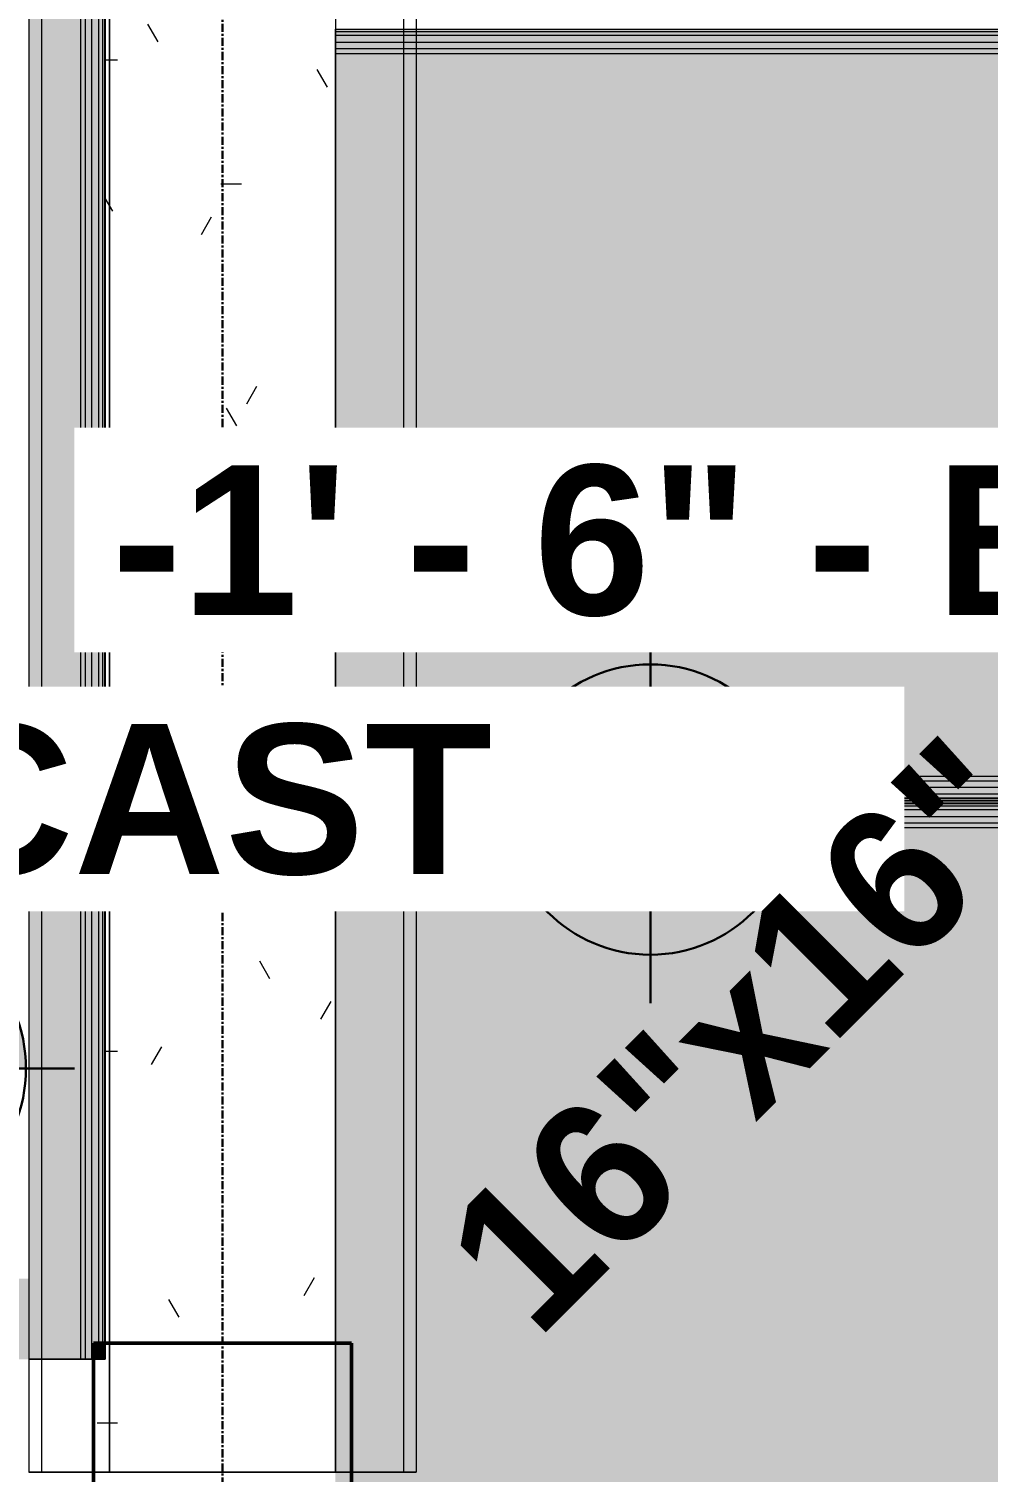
# Model space of a CAD drawing. Header units: inches. Extents: x -15746 to 650, y -81 to 12338.
# Drawn here: x -2185.3 to -2125.9, y 11847.2 to 11936.7 of the extents above; entities that cross this region are included whole.
import ezdxf

# ---------------------------------------------------------------- set-up
doc = ezdxf.new("R2010")
doc.units = ezdxf.units.IN
doc.header["$MEASUREMENT"] = 0
doc.linetypes.add('Grid Line 1_2_', pattern=[0.875, 0.5, -0.125, 0.125, -0.125])
for name, color, linetype, lineweight in [('G-ANNO-DIMS', 111, 'Continuous', 9), ('S-BEAM', 12, 'Continuous', 9), ('S-COLS', 52, 'Continuous', 9), ('S-COLS-IDEN', 171, 'Continuous', 30), ('S-GRID', 1, 'Continuous', 9)]:
    doc.layers.add(name, color=color, linetype=linetype, lineweight=lineweight)
doc.styles.add('Arial_B', font='arialbd.ttf', dxfattribs={"height": 9.285714})
doc.styles.add('Century Gothic_B', font='', dxfattribs={"height": 9})
doc.styles.get('Century Gothic_B').set_extended_font_data('Century Gothic', bold=True)
pattern_1 = [(0, (0, 0), (30.72, 7.68), [1.267, -21.773, 1.267, -21.773, -122.88]), (0, (0, 0), (30.72, 7.68), [-46.08, 1.267, -44.813, 1.267, -21.773, -53.76]), (0, (0, 0), (30.72, 7.68), [-115.2, 1.267, -14.093, 1.267, -37.133]), (120, (11.52, 3.84), (-22.011075, 22.7643004), [1.267, -21.773, 1.267, -21.773, -122.88]), (120, (11.52, 3.84), (-22.011075, 22.7643004), [-46.08, 1.267, -44.813, 1.267, -21.773, -53.76]), (120, (11.52, 3.84), (-22.011075, 22.7643004), [-115.2, 1.267, -14.093, 1.267, -37.133]), (240, (15.36, 19.2), (-8.708925, -30.4443004), [1.267, -21.773, 1.267, -21.773, -122.88]), (240, (15.36, 19.2), (-8.708925, -30.4443004), [-46.08, 1.267, -44.813, 1.267, -21.773, -53.76]), (240, (15.36, 19.2), (-8.708925, -30.4443004), [-115.2, 1.267, -14.093, 1.267, -37.133])]

# ---------------------------------------------------------------- blocks, each defined once
blk = doc.blocks.new('034100 - Precast Structural Concrete - Column - Corbels - 16_x16_-1702070-FRAMING PLAN - 1ST FLOOR')
at = {"layer": 'S-COLS'}
for p, q in [((-8.906, 8.984), (-8.984, 8.984)), ((-8.984, 8.984), (-8.984, -7.016)), ((6.937, 8.984), (-8.906, 8.984)), ((7.016, 8.984), (6.937, 8.984)), ((7.016, -7.016), (7.016, 8.984)), ((-8.984, -7.016), (-8.906, -7.016)), ((-8.906, -7.016), (6.937, -7.016)), ((6.937, -7.016), (7.016, -7.016))]:
    blk.add_line(p, q, dxfattribs=at)
at = {"layer": 'S-COLS', "lineweight": 50}
for p, q in [((-8.984, -7.016), (-8.984, 8.984)), ((-8.984, 8.984), (-8.906, 8.984)), ((-8.906, 8.984), (6.937, 8.984)), ((6.937, 8.984), (7.016, 8.984)), ((7.016, 8.984), (7.016, -7.016)), ((-8.906, -7.016), (-8.984, -7.016)), ((6.937, -7.016), (-8.906, -7.016)), ((7.016, -7.016), (6.937, -7.016))]:
    blk.add_line(p, q, dxfattribs=at)
blk = doc.blocks.new('034100 - Precast Structural Concrete - Solid Plank - 8_-V185-FRAMING PLAN - 1ST FLOOR')
at = {"layer": 'S-BEAM', "transparency": 33554483}
for points in [[(4.213, 23.524), (5, 23.524), (5, 23.9), (0, 23.9), (0, 23.524)], [(60.875, 23.9), (60.875, 23.941), (5, 23.9)], [(0, 22.701), (5, 22.701), (5, 23.094), (0, 23.094)], [(4.213, -23.094), (5, -23.094), (5, -22.701), (0, -22.701), (0, -23.094)], [(5, -23.9), (5, -23.524), (0, -23.524), (0, -23.9), (4.213, -23.9)], [(5, -23.941), (5, -23.9), (4.213, -23.941)]]:
    blk.add_hatch(color=256, dxfattribs=at).paths.add_polyline_path(points, flags=0)
h = blk.add_hatch(color=256, dxfattribs=at)
h.paths.add_polyline_path([(0, -23.524), (5, -23.524), (5, -23.094), (0, -23.094)], flags=0)
h.paths.add_polyline_path([(4.213, -22.701), (5, -22.701), (5, 22.701), (0, 22.701), (0, -22.701)], flags=0)
h.paths.add_polyline_path([(5, 23.094), (5, 23.524), (0, 23.524), (0, 23.094), (4.213, 23.094)], flags=0)
h = blk.add_hatch(color=256, dxfattribs=at)
h.paths.add_polyline_path([(5, 23.524), (60.875, 23.524), (60.875, 23.9), (5, 23.9)], flags=0)
h.paths.add_polyline_path([(213, 23.524), (213, 23.9), (69.5, 23.9), (69.5, 23.524), (120.354, 23.524)], flags=0)
h = blk.add_hatch(color=256, dxfattribs=at)
h.paths.add_polyline_path([(69.5, -23.524), (213, -23.524), (213, -23.094), (69.5, -23.094)], flags=0)
h.paths.add_polyline_path([(5, -23.524), (60.875, -23.524), (60.875, -23.094), (5, -23.094)], flags=0)
h.paths.add_polyline_path([(213, -22.701), (213, 22.701), (69.5, 22.701), (69.5, -22.701), (120.354, -22.701)], flags=0)
h.paths.add_polyline_path([(5, -22.701), (60.875, -22.701), (60.875, 22.701), (5, 22.701), (5, -18.371)], flags=0)
h.paths.add_polyline_path([(120.354, 23.094), (213, 23.094), (213, 23.524), (69.5, 23.524), (69.5, 23.094)], flags=0)
h.paths.add_polyline_path([(5, 23.094), (60.875, 23.094), (60.875, 23.524), (5, 23.524)], flags=0)
h = blk.add_hatch(color=256, dxfattribs=at)
h.paths.add_polyline_path([(69.5, 22.701), (213, 22.701), (213, 23.094), (69.5, 23.094)], flags=0)
h.paths.add_polyline_path([(60.875, 22.701), (60.875, 23.094), (5, 23.094), (5, 22.701)], flags=0)
h = blk.add_hatch(color=256, dxfattribs=at)
h.paths.add_polyline_path([(5, -23.094), (60.875, -23.094), (60.875, -22.701), (5, -22.701)], flags=0)
h.paths.add_polyline_path([(213, -23.094), (213, -22.701), (69.5, -22.701), (69.5, -23.094), (120.354, -23.094)], flags=0)
h = blk.add_hatch(color=256, dxfattribs=at)
h.paths.add_polyline_path([(69.5, -23.9), (213, -23.9), (213, -23.524), (69.5, -23.524)], flags=0)
h.paths.add_polyline_path([(60.875, -23.9), (60.875, -23.524), (5, -23.524), (5, -23.9)], flags=0)
at = {"layer": 'S-BEAM'}
for p, q in [((0, 23.941), (0, 23.9)), ((0, 23.764), (0, 23.9)), ((0, 23.9), (0, 23.524)), ((0, 23.9), (5, 23.9)), ((0, 23.524), (0, 23.764)), ((0, 23.764), (5, 23.764)), ((0, 23.764), (5, 23.764)), ((0, 22.701), (0, 23.524)), ((0, 23.524), (0, -23.524)), ((0, 23.524), (5, 23.524)), ((5, 23.9), (213, 23.9)), ((5, 23.764), (213, 23.764)), ((5, 23.764), (213, 23.764)), ((5, 23.524), (213, 23.524)), ((0, 22.701), (0, 23.094)), ((0, 23.094), (0, 22.701)), ((0, 23.094), (5, 23.094)), ((0, 23.094), (5, 23.094)), ((0, 22.402), (0, 22.701)), ((0, 22.701), (5, 22.701)), ((0, -22.402), (0, 22.402)), ((0, 22.402), (5, 22.402)), ((5, 23.094), (213, 23.094)), ((5, 23.094), (213, 23.094)), ((5, 22.701), (213, 22.701)), ((5, 22.402), (213, 22.402)), ((0, -22.701), (0, -22.402)), ((0, -22.402), (5, -22.402)), ((0, -23.524), (0, -22.701)), ((0, -22.701), (0, -23.094)), ((0, -23.094), (0, -22.701)), ((0, -22.701), (5, -22.701)), ((0, -23.094), (5, -23.094)), ((0, -23.094), (5, -23.094)), ((5, -22.402), (213, -22.402)), ((5, -22.701), (213, -22.701)), ((5, -23.094), (213, -23.094)), ((5, -23.094), (213, -23.094)), ((0, -23.524), (0, -23.9)), ((0, -23.764), (0, -23.524)), ((5, -23.524), (0, -23.524)), ((0, -23.9), (0, -23.764)), ((5, -23.764), (0, -23.764)), ((0, -23.764), (5, -23.764)), ((0, -23.9), (0, -23.941)), ((0, -23.9), (5, -23.9)), ((0, -23.941), (5, -23.941)), ((213, -23.524), (5, -23.524)), ((213, -23.764), (5, -23.764)), ((5, -23.764), (213, -23.764)), ((5, -23.9), (213, -23.9)), ((5, -23.941), (213, -23.941))]:
    blk.add_line(p, q, dxfattribs=at)
blk = doc.blocks.new('034100 - Precast Structural Concrete - Solid Plank - 8_-V186-FRAMING PLAN - 1ST FLOOR')
at = {"layer": 'S-BEAM', "transparency": 33554483}
for points in [[(0, 23.524), (5, 23.524), (5, 23.9), (0, 23.9)], [(60.875, 23.9), (60.875, 23.941), (5, 23.9)], [(0, 22.701), (5, 22.701), (5, 23.094), (0, 23.094)]]:
    blk.add_hatch(color=256, dxfattribs=at).paths.add_polyline_path(points, flags=0)
h = blk.add_hatch(color=256, dxfattribs=at)
h.paths.add_polyline_path([(5, -23.524), (5, -23.094), (1, -23.094), (1, -23.524), (4.213, -23.524)], flags=0)
h.paths.add_polyline_path([(5, -22.701), (5, -17.575), (1, -17.575), (1, -22.701), (4.213, -22.701)], flags=0)
h.paths.add_polyline_path([(1, -17.545), (5, -17.545), (5, 22.701), (0, 22.701), (0, -9.559), (1, -9.559)], flags=0)
h.paths.add_polyline_path([(5, 23.094), (5, 23.524), (0, 23.524), (0, 23.094), (4.213, 23.094)], flags=0)
h = blk.add_hatch(color=256, dxfattribs=at)
h.paths.add_polyline_path([(69.5, 23.524), (213, 23.524), (213, 23.9), (69.5, 23.9)], flags=0)
h.paths.add_polyline_path([(60.875, 23.524), (60.875, 23.9), (5, 23.9), (5, 23.524)], flags=0)
h = blk.add_hatch(color=256, dxfattribs=at)
h.paths.add_polyline_path([(5, -23.524), (60.875, -23.524), (60.875, -23.094), (5, -23.094)], flags=0)
h.paths.add_polyline_path([(69.5, -23.524), (213, -23.524), (213, -23.094), (69.5, -23.094)], flags=0)
h.paths.add_polyline_path([(69.5, -22.701), (213, -22.701), (213, 22.701), (69.5, 22.701), (69.5, -17.575)], flags=0)
h.paths.add_polyline_path([(60.875, -22.701), (60.875, 22.701), (5, 22.701), (5, -17.545), (5, -17.575), (5, -22.701)], flags=0)
h.paths.add_polyline_path([(5, 23.094), (60.875, 23.094), (60.875, 23.524), (5, 23.524)], flags=0)
h.paths.add_polyline_path([(120.354, 23.094), (213, 23.094), (213, 23.524), (69.5, 23.524), (69.5, 23.094)], flags=0)
h = blk.add_hatch(color=256, dxfattribs=at)
h.paths.add_polyline_path([(120.354, 22.701), (213, 22.701), (213, 23.094), (69.5, 23.094), (69.5, 22.701)], flags=0)
h.paths.add_polyline_path([(60.875, 22.701), (60.875, 23.094), (5, 23.094), (5, 22.701)], flags=0)
h = blk.add_hatch(color=256, dxfattribs=at)
h.paths.add_polyline_path([(0.921, -23.524), (1, -23.524), (1, -23.094), (0, -23.094), (0, -23.524)], flags=0)
h.paths.add_polyline_path([(0.935, -22.701), (1, -22.701), (0.961, -17.575), (0, -17.575), (0, -22.701), (0.921, -22.701)], flags=0)
h.paths.add_polyline_path([(0.921, -17.545), (1, -17.545), (1, -9.559), (0, -9.559), (0, -17.545)], flags=0)
at = {"layer": 'S-BEAM'}
for p, q in [((0, 23.941), (0, 23.9)), ((0, 23.941), (5, 23.941)), ((0, 23.764), (0, 23.9)), ((0, 23.9), (0, 23.524)), ((0, 23.9), (5, 23.9)), ((0, 23.524), (0, 23.764)), ((0, 23.764), (5, 23.764)), ((0, 23.764), (5, 23.764)), ((0, 22.701), (0, 23.524)), ((0, 23.524), (0, -9.559)), ((0, 23.524), (5, 23.524)), ((5, 23.941), (213, 23.941)), ((5, 23.9), (213, 23.9)), ((5, 23.764), (213, 23.764)), ((5, 23.764), (213, 23.764)), ((5, 23.524), (213, 23.524)), ((0, 22.701), (0, 23.094)), ((0, 23.094), (0, 22.701)), ((0, 23.094), (5, 23.094)), ((0, 23.094), (5, 23.094)), ((0, 22.402), (0, 22.701)), ((0, 22.701), (5, 22.701)), ((0, -9.559), (0, 22.402)), ((0, 22.402), (5, 22.402)), ((5, 23.094), (213, 23.094)), ((5, 23.094), (213, 23.094)), ((5, 22.701), (213, 22.701)), ((5, 22.402), (213, 22.402)), ((0, -17.545), (0, -9.559)), ((0, -9.559), (0, -17.545))]:
    blk.add_line(p, q, dxfattribs=at)
blk = doc.blocks.new('034100 - Precast Structural Concrete - Solid Plank - 12_-1881987-FRAMING PLAN - 1ST FLOOR')
at = {"layer": 'S-BEAM', "transparency": 33554483}
for points in [[(226, 23.9), (4, 23.9), (4, 23.524), (226, 23.524)], [(227, 23.524), (227, 23.9), (226, 23.9), (226, 23.524), (226.243, 23.524)], [(227, 23.205), (227, 23.524), (226, 23.491), (226, 23.205)], [(227, 23.094), (4, 23.094), (4, 22.701), (227, 22.701)]]:
    blk.add_hatch(color=256, dxfattribs=at).paths.add_polyline_path(points, flags=0)
h = blk.add_hatch(color=256, dxfattribs=at)
h.paths.add_polyline_path([(227, 23.094), (227, 23.205), (226, 23.205), (226, 23.524), (4, 23.491), (4, 23.094), (226, 23.094)], flags=0)
h.paths.add_polyline_path([(227, 10.441), (227, 19.184), (222.787, 19.184), (222.787, 10.441)], flags=0)
h.paths.add_polyline_path([(227, 22.701), (4, 22.701), (4, 19.992), (227, 19.992)], flags=0)
h = blk.add_hatch(color=256, dxfattribs=at)
h.paths.add_polyline_path([(227, 19.992), (4, 19.992), (4, 19.205), (227, 19.205)], flags=0)
h.paths.add_polyline_path([(222.787, 19.184), (222, 19.184), (222, 10.441), (222.787, 10.441)], flags=0)
at = {"layer": 'S-BEAM'}
for p, q in [((4, 23.941), (226, 23.941)), ((4, 23.9), (226, 23.9)), ((4, 23.764), (226, 23.764)), ((4, 23.764), (226, 23.764)), ((4, 23.524), (226, 23.524)), ((226, 23.941), (227, 23.941)), ((226, 23.9), (227, 23.9)), ((226, 23.764), (227, 23.764)), ((226, 23.764), (227, 23.764)), ((226, 23.524), (227, 23.524)), ((227, 23.9), (227, 23.941)), ((227, 23.524), (227, 23.9)), ((227, 23.9), (227, 23.764)), ((227, 23.764), (227, 23.524)), ((227, 23.21), (227, 23.524)), ((227, 23.491), (227, 23.21)), ((4, 23.094), (227, 23.094)), ((4, 23.094), (227, 23.094)), ((4, 22.701), (227, 22.701)), ((4, 22.402), (227, 22.402)), ((227, 23.21), (227, 22.701)), ((227, 19.205), (227, 23.21)), ((227, 22.701), (227, 23.094)), ((227, 23.094), (227, 22.701)), ((227, 22.701), (227, 22.402)), ((227, 22.402), (227, 19.992)), ((227, 19.992), (227, 19.205))]:
    blk.add_line(p, q, dxfattribs=at)
blk = doc.blocks.new('Spot Elevations - Spot Elevation - Target Filled-1738873-FRAMING PLAN - 1ST FLOOR')
at = {"layer": 'G-ANNO-DIMS'}
h = blk.add_hatch(color=256, dxfattribs=at)
edge = h.paths.add_edge_path(flags=0)
edge.add_line((0, 0), (-0.09375, 0))
edge.add_arc((0, 0), 0.09375, 90, 180, ccw=False)
edge.add_line((0, 0.09375), (0, 0))
h = blk.add_hatch(color=256, dxfattribs=at)
edge = h.paths.add_edge_path(flags=0)
edge.add_line((0, 0), (0.09375, 0))
edge.add_arc((0, 0), 0.09375, 270, 360, ccw=False)
edge.add_line((0, -0.09375), (0, 0))
at = {"layer": 'G-ANNO-DIMS', "lineweight": 30}
for p, q in [((0, 0.12438), (0, -0.125)), ((0, 0), (0, 0.09375)), ((0.125, 0), (-0.125, 0)), ((-0.09375, 0), (0, 0)), ((0, 0), (0, -0.09375)), ((0.09375, 0), (0, 0))]:
    blk.add_line(p, q, dxfattribs=at)
blk.add_circle((0, 0), 0.09375, dxfattribs=at)
for start, end in [(90, 180), (270, 360)]:
    blk.add_arc((0, 0), 0.09375, start, end, dxfattribs=at)

msp = doc.modelspace()

# ---------------------------------------------------------------- hatches: boundary and pattern name
at = {"layer": 'S-BEAM'}
h = msp.add_hatch(dxfattribs=at)
h.set_pattern_fill('FP_3', color=256, style=0, pattern_type=2)
h.set_pattern_definition(pattern_1)
h.paths.add_polyline_path([(-2184.53634, 11847.20318), (-2181.32374, 11847.20318), (-2181.32374, 11854.1894), (-2184.53634, 11854.1894)], flags=0)
h.paths.add_polyline_path([(-2180.58752, 11855.1894), (-2166.32374, 11855.1894), (-2166.32374, 11888.6894), (-2162.11114, 11888.6894), (-2162.11114, 11888.80751), (-2166.32374, 11888.84884), (-2166.32374, 11936.6894), (-2162.11114, 11936.6894), (-2162.11114, 11936.80751), (-2166.32374, 11936.84884), (-2166.32374, 11984.6894), (-2162.11114, 11984.6894), (-2162.11114, 11984.80751), (-2166.32374, 11984.84884), (-2166.32374, 12032.6894), (-2162.11114, 12032.6894), (-2162.11114, 12032.80751), (-2166.32374, 12032.84884), (-2166.32374, 12077.1894), (-2180.58752, 12077.1894), (-2180.58752, 11858.97631)], flags=0)
h = msp.add_hatch(dxfattribs=at)
h.set_pattern_fill('FP_17', color=256, style=0, pattern_type=2)
h.set_pattern_definition([(0, (-1139.556, 0), (21.722, 7.68), [0.896, -15.396, 0.896, -15.396, -86.889]), (0, (-1139.556, 0), (21.722, 7.68), [-32.583, 0.896, -31.687, 0.896, -15.396, -38.014]), (0, (-1139.556, 0), (21.722, 7.68), [-81.459, 0.896, -9.965, 0.896, -26.257]), (112.208, (-1131.41, 3.84), (-15.564615, 22.7637026), [1.185, -20.367, 1.185, -20.367, -114.944]), (112.208, (-1131.41, 3.84), (-15.564615, 22.7637026), [-43.104, 1.185, -41.919, 1.185, -20.367, -50.288]), (112.208, (-1131.41, 3.84), (-15.564615, 22.7637026), [-107.76, 1.185, -13.183, 1.185, -34.735]), (247.792, (-1128.694, 19.2), (-6.15808, -30.444899), [1.185, -20.367, 1.185, -20.367, -114.944]), (247.792, (-1128.694, 19.2), (-6.15808, -30.444899), [-43.104, 1.185, -41.919, 1.185, -20.367, -50.288]), (247.792, (-1128.694, 19.2), (-6.15808, -30.444899), [-107.76, 1.185, -13.183, 1.185, -34.735])])
h.paths.add_polyline_path([(-2162.11114, 11888.6894), (-2161.32374, 11888.6894), (-2161.32374, 11888.80751), (-2162.11114, 11888.80751)], flags=0)
h.paths.add_polyline_path([(-2162.11114, 11936.6894), (-2161.32374, 11936.6894), (-2161.32374, 11936.80751), (-2162.11114, 11936.80751)], flags=0)
h.paths.add_polyline_path([(-2162.11114, 11984.6894), (-2161.32374, 11984.6894), (-2161.32374, 11984.80751), (-2162.11114, 11984.80751)], flags=0)
h.paths.add_polyline_path([(-2162.11114, 12032.6894), (-2161.32374, 12032.6894), (-2161.32374, 12032.80751), (-2162.11114, 12032.80751)], flags=0)
h = msp.add_hatch(dxfattribs=at)
h.set_pattern_fill('FP_3', color=256, style=0, pattern_type=2)
h.set_pattern_definition(pattern_1)
h.paths.add_polyline_path([(-2181.32374, 11847.20318), (-2166.32374, 11847.20318), (-2166.32374, 11855.1894), (-2180.58752, 11855.1894), (-2180.62885, 11854.1894), (-2181.32374, 11854.1894)], flags=0)
h = msp.add_hatch(dxfattribs=at)
h.set_pattern_fill('FP_16', color=256, style=0, pattern_type=2)
h.set_pattern_definition([(0, (-1033.768, 0), (21.722, 7.68), [0.896, -15.396, 0.896, -15.396, -86.889]), (0, (-1033.768, 0), (21.722, 7.68), [-32.583, 0.896, -31.687, 0.896, -15.396, -38.014]), (0, (-1033.768, 0), (21.722, 7.68), [-81.459, 0.896, -9.965, 0.896, -26.257]), (112.208, (-1025.622, 3.84), (-15.564615, 22.7637026), [1.185, -20.367, 1.185, -20.367, -114.944]), (112.208, (-1025.622, 3.84), (-15.564615, 22.7637026), [-43.104, 1.185, -41.919, 1.185, -20.367, -50.288]), (112.208, (-1025.622, 3.84), (-15.564615, 22.7637026), [-107.76, 1.185, -13.183, 1.185, -34.735]), (247.792, (-1022.907, 19.2), (-6.15808, -30.444899), [1.185, -20.367, 1.185, -20.367, -114.944]), (247.792, (-1022.907, 19.2), (-6.15808, -30.444899), [-43.104, 1.185, -41.919, 1.185, -20.367, -50.288]), (247.792, (-1022.907, 19.2), (-6.15808, -30.444899), [-107.76, 1.185, -13.183, 1.185, -34.735])])
h.paths.add_polyline_path([(-2184.53634, 11847.20318), (-2184.53634, 11854.1894), (-2185.32374, 11854.1894), (-2185.32374, 11847.20318)], flags=0)

# ---------------------------------------------------------------- linework, layer by layer
for p, q in [((-2185.32374, 12077.1894), (-2185.32374, 11847.20318)), ((-2185.32374, 12077.1894), (-2185.32374, 11847.20318)), ((-2184.53634, 12077.1894), (-2184.53634, 11847.20318)), ((-2180.32374, 11855.1894), (-2180.32374, 12077.1894)), ((-2180.32374, 12077.1894), (-2180.32374, 11855.1894)), ((-2166.32374, 12077.1894), (-2166.32374, 11855.1894)), ((-2162.11114, 12077.1894), (-2162.11114, 11847.20318)), ((-2161.32374, 12077.1894), (-2161.32374, 11847.20318)), ((-2161.32374, 12077.1894), (-2161.32374, 11847.20318)), ((-2166.32374, 11936.64806), (-2166.32374, 11936.27271)), ((-2166.32374, 11936.27271), (-2166.32374, 11935.84294)), ((-2166.32374, 11935.84294), (-2166.32374, 11935.44924)), ((-2166.32374, 11935.44924), (-2166.32374, 11890.04766)), ((-2166.32374, 11890.04766), (-2166.32374, 11889.65396)), ((-2166.32374, 11889.65396), (-2166.32374, 11889.2242)), ((-2166.32374, 11889.2242), (-2166.32374, 11888.84884)), ((-2166.32374, 11888.80751), (-2166.32374, 11888.6894)), ((-2166.32374, 11888.64806), (-2166.32374, 11888.27271)), ((-2166.32374, 11888.27271), (-2166.32374, 11887.84294)), ((-2166.32374, 11887.84294), (-2166.32374, 11887.44924)), ((-2166.32374, 11887.44924), (-2166.32374, 11855.1894)), ((-2180.32374, 11847.20318), (-2180.32374, 11855.1894)), ((-2180.32374, 11855.1894), (-2180.32374, 11847.20318)), ((-2166.32374, 11855.1894), (-2166.32374, 11847.20318)), ((-2166.32374, 11855.1894), (-2166.32374, 11847.20318)), ((-2181.32374, 11847.20318), (-2185.32374, 11847.20318)), ((-2185.32374, 11847.20318), (-2184.53634, 11847.20318)), ((-2184.53634, 11847.20318), (-2181.32374, 11847.20318)), ((-2180.32374, 11847.20318), (-2181.245, 11847.20318)), ((-2181.245, 11847.20318), (-2165.40248, 11847.20318)), ((-2166.32374, 11847.20318), (-2180.32374, 11847.20318)), ((-2165.40248, 11847.20318), (-2166.32374, 11847.20318)), ((-2165.32374, 11847.20318), (-2162.11114, 11847.20318)), ((-2161.32374, 11847.20318), (-2165.32374, 11847.20318)), ((-2162.11114, 11847.20318), (-2161.32374, 11847.20318))]:
    msp.add_line(p, q, dxfattribs=at)
at = {"layer": 'S-GRID', "linetype": 'Grid Line 1_2_', "lineweight": 30}
msp.add_line((-2173.32374, 9772.6103), (-2173.32374, 12288.55505), dxfattribs=at)

# ---------------------------------------------------------------- block references
at = {"layer": 'G-ANNO-DIMS', "lineweight": 30, "xscale": 95.99999999999994, "yscale": 95.99999999999994, "zscale": 95.99999999999994}
msp.add_blockref('Spot Elevations - Spot Elevation - Target Filled-1738873-FRAMING PLAN - 1ST FLOOR', (-2146.80464, 11888.27271), dxfattribs=at)
at = {"layer": 'G-ANNO-DIMS', "lineweight": 30, "extrusion": (0, 0, -1), "xscale": 95.99999999999994, "yscale": 95.99999999999994, "zscale": 95.99999999999994}
msp.add_blockref('Spot Elevations - Spot Elevation - Target Filled-1738873-FRAMING PLAN - 1ST FLOOR', (2194.5042, 11872.21913), dxfattribs=at)
at = {"layer": 'S-BEAM', "rotation": 270.0000000000003}
msp.add_blockref('034100 - Precast Structural Concrete - Solid Plank - 12_-1881987-FRAMING PLAN - 1ST FLOOR', (-2204.52846, 12081.1894), dxfattribs=at)
at = {"layer": 'S-BEAM'}
for name, p in [('034100 - Precast Structural Concrete - Solid Plank - 8_-V185-FRAMING PLAN - 1ST FLOOR', (-2166.32374, 11912.74845)), ('034100 - Precast Structural Concrete - Solid Plank - 8_-V186-FRAMING PLAN - 1ST FLOOR', (-2166.32374, 11864.74845))]:
    msp.add_blockref(name, p, dxfattribs=at)
at = {"layer": 'S-COLS'}
msp.add_blockref('034100 - Precast Structural Concrete - Column - Corbels - 16_x16_-1702070-FRAMING PLAN - 1ST FLOOR', (-2172.33948, 11846.20514), dxfattribs=at)

# ---------------------------------------------------------------- next in the draw order: texts
at = {"layer": 'G-ANNO-DIMS', "char_height": 9.2857143, "width": 166.4918221, "attachment_point": 1, "line_spacing_factor": 0.941778, "style": 'Arial_B', "bg_fill": 3, "box_fill_scale": 1.25, "bg_fill_color": 256, "bg_fill_true_color": 13158600, "bg_fill_transparency": 0}
for s, insert in [('-1\' - 6" - B.O. PRECAST', (-2180.17623, 11909.6192)), ('-1\' - 3" - B.O. PRECAST', (-2299.8758, 11893.56562))]:
    msp.add_mtext(s, dxfattribs=dict(at, insert=insert))

# ---------------------------------------------------------------- next in the draw order: texts
at = {"layer": 'S-COLS-IDEN', "lineweight": 9, "insert": (-2160.17587, 11861.69142), "char_height": 9, "width": 54.843, "attachment_point": 1, "rotation": 45, "style": 'Century Gothic_B'}
msp.add_mtext('16"x16"', dxfattribs=at)

doc.saveas('drawing.dxf')
